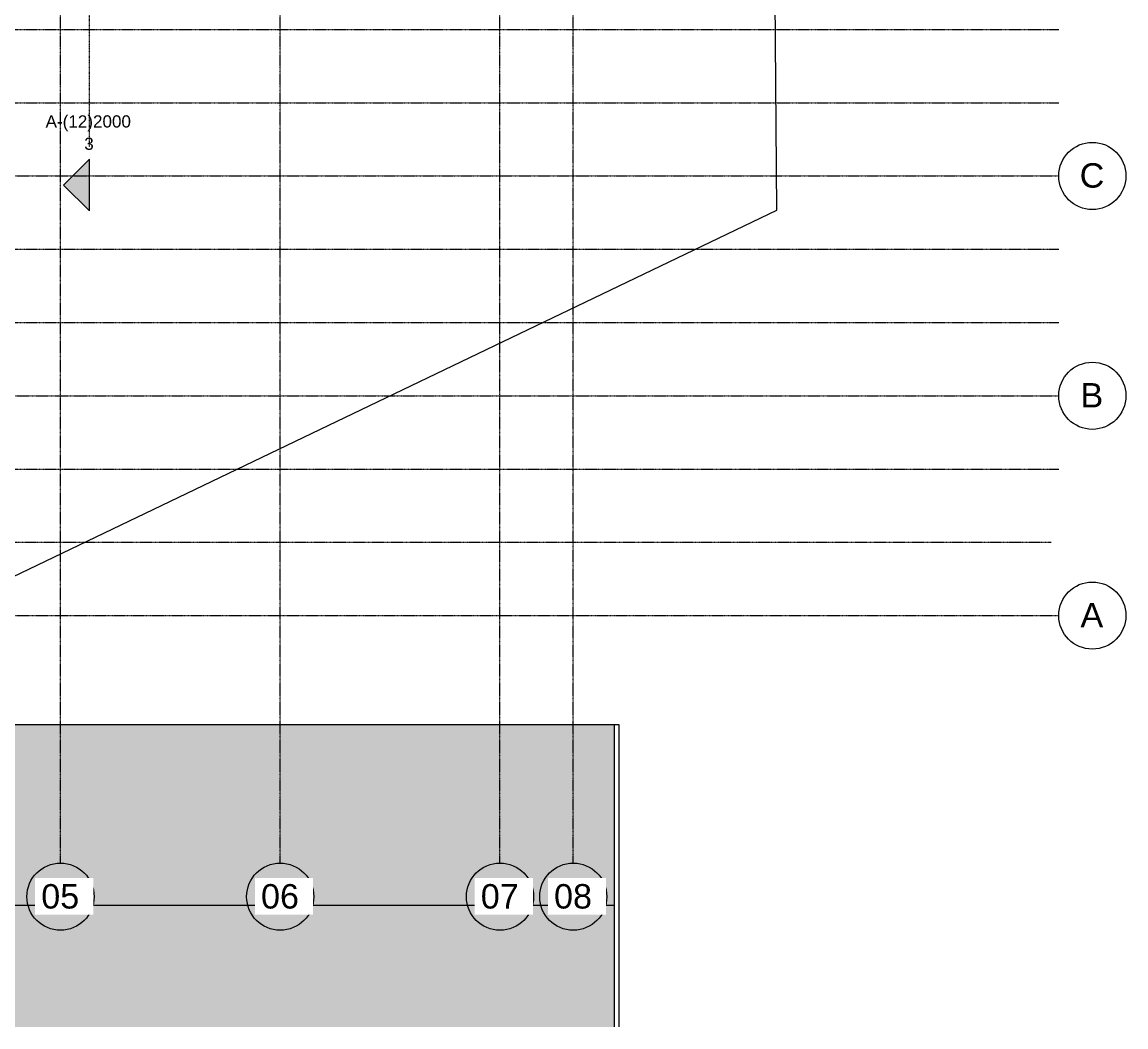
# Model space of a CAD drawing. Header units: millimetres. Extents: x -44849 to 8578, y -28812 to 16131.
# Drawn here: x -9537 to 8545, y -28812 to -12356 of the extents above; entities that cross this region are included whole.
import ezdxf

# ---------------------------------------------------------------- set-up
doc = ezdxf.new("R2010")
doc.units = ezdxf.units.MM
for name, pattern in [('1000 Dashed', [2, 1, -1]), ('Dash', [6.35, 3.175, -3.175]), ('Demolished', [7.14375, 4.7625, -2.38125]), ('Grid Line', [22.225, 12.7, -3.175, 3.175, -3.175])]:
    doc.linetypes.add(name, pattern=pattern)
for name, color, linetype, lineweight in [('A-ROOF', 132, 'Demolished', 5), ('A-ROOF-PATT', 132, 'Dash', 5), ('C-TOPO-MAJR', 7, 'Continuous', 18), ('G-ANNO-SYMB', 111, 'Continuous', 5), ('G-ANNO-TEXT', 231, 'Continuous', 5), ('I-WALL', 2, 'Continuous', 9), ('S-GRID', 1, 'Continuous', 5), ('S-GRID-IDEN', 1, 'Continuous', 5)]:
    doc.layers.add(name, color=color, linetype=linetype, lineweight=lineweight)
doc.styles.add('Arial', font='arial.ttf', dxfattribs={"height": 200})
doc.styles.add('Arial_1', font='arial.ttf', dxfattribs={"height": 400})
doc.styles.add('Arial_2', font='arial.ttf', dxfattribs={"width": 0.9, "height": 150})

# ---------------------------------------------------------------- blocks, each defined once
blk = doc.blocks.new('Grid - M_Grid Head - Circle-13408-NEW PROPOSED ROOF PLAN')
at = {"layer": 'S-GRID-IDEN'}
blk.add_circle((0, 0), 5.5, dxfattribs=at)
blk = doc.blocks.new('Section - SVA_Section Head - Tri Solid-15386-NEW PROPOSED ROOF PLAN')
at = {"layer": 'G-ANNO-SYMB'}
blk.add_hatch(color=256, dxfattribs=at).paths.add_polyline_path([(-10.48, 0), (-6.24, 4.24), (-1.99, 0)])
for p, q in [((-6.24, 4.24), (-10.48, 0)), ((-1.99, 0), (-6.24, 4.24)), ((-10.48, 0), (-1.99, 0))]:
    blk.add_line(p, q, dxfattribs=at)

msp = doc.modelspace()

# ---------------------------------------------------------------- hatches: boundary and pattern name
at = {"layer": 'A-ROOF-PATT', "linetype": 'Continuous'}
h = msp.add_hatch(dxfattribs=at)
h.set_pattern_fill('FP_3', color=255, style=0, pattern_type=2)
h.set_pattern_definition([(180, (0, -3928.46), (-323.85, -131.982), [76.2, -63.5, 88.9, -38.1, -165.1]), (180, (0, -3928.46), (-323.85, -131.982), [-266.7, 114.3, -50.8]), (180, (-76.2, -3933.95), (-323.85, -131.982), [63.5, -241.3, 50.8, -76.2]), (180, (-228.6, -3920.21), (-323.85, -131.982), [38.1, -393.7]), (270, (0, -3928.46), (107.95, -131.982), [126.483, -401.446]), (270, (-76.2, -3928.46), (107.95, -131.982), [123.733, -404.196]), (270, (-139.7, -3928.46), (107.95, -131.982), [115.484, -412.445]), (270, (-228.6, -3920.21), (107.95, -131.982), [126.483, -401.446]), (270, (-266.7, -3920.21), (107.95, -131.982), [126.483, -401.446]), (270, (-381, -3928.46), (107.95, -131.982), [120.984, -406.945])])
h.paths.add_polyline_path([(169.6, -26817), (169.6, -23867), (-30730.4, -23867), (-30730.4, -26817), (-1785, -26817)])
h = msp.add_hatch(dxfattribs=at)
h.set_pattern_fill('FP_4', color=255, style=0, pattern_type=2)
h.set_pattern_definition([(0, (0, -9480.06), (323.85, 131.982), [76.2, -63.5, 88.9, -38.1, -165.1]), (0, (0, -9480.06), (323.85, 131.982), [-266.7, 114.3, -50.8]), (0, (76.2, -9474.56), (323.85, 131.982), [63.5, -241.3, 50.8, -76.2]), (0, (228.6, -9488.3), (323.85, 131.982), [38.1, -393.7]), (90, (0, -9480.06), (-107.95, 131.982), [126.483, -401.446]), (90, (76.2, -9480.06), (-107.95, 131.982), [123.733, -404.196]), (90, (139.7, -9480.06), (-107.95, 131.982), [115.484, -412.445]), (90, (228.6, -9488.3), (-107.95, 131.982), [126.483, -401.446]), (90, (266.7, -9488.3), (-107.95, 131.982), [126.483, -401.446]), (90, (381, -9480.06), (-107.95, 131.982), [120.984, -406.945])])
h.paths.add_polyline_path([(169.6, -28812.1), (169.6, -26817), (-30730.4, -26817), (-30730.4, -28812.1), (-1785, -28812.1)])

# ---------------------------------------------------------------- linework, layer by layer
at = {"layer": 'A-ROOF', "color": 9, "linetype": 'Continuous', "lineweight": 9}
for p, q in [((169.6, -23867), (-30730.4, -23867)), ((169.6, -28812.1), (169.6, -23867)), ((-30730.4, -26817), (169.6, -26817))]:
    msp.add_line(p, q, dxfattribs=at)
at = {"layer": 'C-TOPO-MAJR', "flags": 128}
msp.add_lwpolyline([(-14736.8, -23860), (2828.4, -15437.5), (2766, -7822.7)], dxfattribs=at)
at = {"layer": 'G-ANNO-SYMB', "linetype": '1000 Dashed'}
msp.add_line((-8432.2, -14401.3), (-8432.2, 4617.6), dxfattribs=at)
at = {"layer": 'I-WALL', "color": 8}
msp.add_line((-30280.6, -23860), (236.6, -23860), dxfattribs=at)
at = {"layer": 'I-WALL', "color": 9}
msp.add_line((236.6, -23860), (236.6, -28812.1), dxfattribs=at)
at = {"layer": 'S-GRID', "linetype": 'Grid Line'}
for p, q in [((-8908.6, -26129), (-8908.6, 8968.8)), ((-5308.6, -26129), (-5308.6, 8968.8)), ((-1708.6, -26129), (-1708.6, 8968.8)), ((-508.6, -26129), (-508.6, 8968.8)), ((-34973, -13675.7), (7444.6, -13675.7)), ((-37109.8, -14875.7), (7444.6, -14875.7)), ((-34973, -16075.7), (7444.6, -16075.7)), ((-34973, -17275.7), (7444.6, -17275.7)), ((-37109.8, -18475.7), (7444.6, -18475.7)), ((-34973, -19675.7), (7444.6, -19675.7)), ((-35095.1, -20875.7), (7322.6, -20875.7)), ((-37109.8, -22075.7), (7444.6, -22075.7))]:
    msp.add_line(p, q, dxfattribs=at)

# ---------------------------------------------------------------- block references
at = {"layer": 'G-ANNO-SYMB', "xscale": 99.99999999999993, "yscale": 99.99999999999993, "zscale": 99.99999999999993, "rotation": 89.99999999999991}
msp.add_blockref('Section - SVA_Section Head - Tri Solid-15386-NEW PROPOSED ROOF PLAN', (-8432.2, -14401.3), dxfattribs=at)
at = {"layer": 'S-GRID-IDEN', "xscale": 99.99999999999993, "yscale": 99.99999999999993, "zscale": 99.99999999999993, "rotation": 269.9999999999993}
for p in [(7994.6, -14875.7), (7994.6, -18475.7), (7994.6, -22075.7)]:
    msp.add_blockref('Grid - M_Grid Head - Circle-13408-NEW PROPOSED ROOF PLAN', p, dxfattribs=at)
at = {"layer": 'S-GRID-IDEN', "xscale": 99.99999999999993, "yscale": 99.99999999999993, "zscale": 99.99999999999993}
for p in [(-8908.6, -26679), (-5308.6, -26679), (-1708.6, -26679), (-508.6, -26679)]:
    msp.add_blockref('Grid - M_Grid Head - Circle-13408-NEW PROPOSED ROOF PLAN', p, dxfattribs=at)

# ---------------------------------------------------------------- texts
at = {"layer": 'G-ANNO-SYMB', "char_height": 200, "attachment_point": 1, "style": 'Arial'}
for s, insert, width in [('A-(12)2000', (-9151.9, -13882.8), 1723.628), ('3', (-8518.6, -14248.2), 192.405)]:
    msp.add_mtext(s, dxfattribs=dict(at, insert=insert, width=width))

# ---------------------------------------------------------------- next in the draw order: texts
at = {"layer": 'G-ANNO-TEXT', "color": 7, "insert": (-13792.3, -12396.1), "char_height": 150, "width": 4430.125, "attachment_point": 1, "style": 'Arial_2', "bg_fill": 3, "box_fill_scale": 1.25, "bg_fill_color": 256, "bg_fill_true_color": 13158600, "bg_fill_transparency": 0}
msp.add_mtext('BMI Coverland 420 x 330mm Elite roof tile - ', dxfattribs=at)
at = {"layer": 'S-GRID-IDEN', "char_height": 400, "attachment_point": 1, "style": 'Arial_1', "bg_fill": 3, "box_fill_scale": 1.25, "bg_fill_color": 256, "bg_fill_true_color": 13158600, "bg_fill_transparency": 0}
for s, insert, width in [('C', (7787, -14667.4), 489.029), ('B', (7800, -18267.4), 456.962), ('A', (7800, -21867.4), 456.962), ('05', (-9223.2, -26473.4), 753.586), ('06', (-5623.2, -26473.4), 753.586), ('07', (-2023.2, -26473.4), 753.586), ('08', (-823.2, -26473.4), 753.586)]:
    msp.add_mtext(s, dxfattribs=dict(at, insert=insert, width=width))

# ---------------------------------------------------------------- next in the draw order: linework, layer by layer
at = {"layer": 'S-GRID', "linetype": 'Grid Line'}
msp.add_line((-34973, -12475.7), (7444.6, -12475.7), dxfattribs=at)

# ---------------------------------------------------------------- next in the draw order: texts
at = {"layer": 'G-ANNO-TEXT', "color": 7, "insert": (-14334, -12634.2), "char_height": 150, "width": 5086.707, "attachment_point": 1, "style": 'Arial_2', "bg_fill": 3, "box_fill_scale": 1.25, "bg_fill_color": 256, "bg_fill_true_color": 13158600, "bg_fill_transparency": 0}
msp.add_mtext("installed as per strict Manufactuer's specifications. ", dxfattribs=at)

doc.saveas('drawing.dxf')
